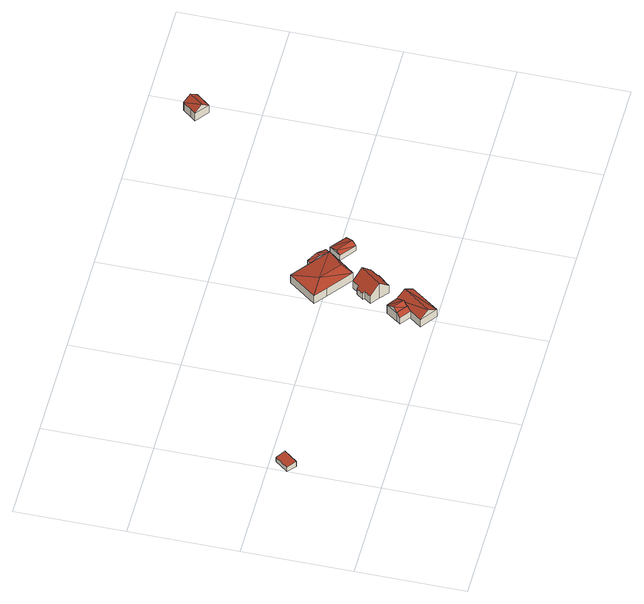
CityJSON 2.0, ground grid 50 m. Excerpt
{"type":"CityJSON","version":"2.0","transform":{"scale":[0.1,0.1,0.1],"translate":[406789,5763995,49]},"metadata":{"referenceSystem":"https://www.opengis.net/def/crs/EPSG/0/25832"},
"CityObjects":{
"building1":{"type":"Building","attributes":{"Gemeindeschluessel":"05515000","Geometrietyp2DReferenz":"3000","function":"51009_1610","roofType":"2100","measuredHeight":3.15},"geometry":[{"type":"Solid","lod":"2","boundaries":[[[[0,1,2,3]],[[4,5,1,0]],[[6,7,5,4]],[[3,2,7,6]],[[4,0,3,6]],[[1,5,7,2]]]],"semantics":{"surfaces":[{"type":"WallSurface"},{"type":"RoofSurface"},{"type":"GroundSurface"}],"values":[[0,0,0,0,1,2]]}}]},
"building2":{"type":"Building","attributes":{"Gemeindeschluessel":"05515000","Geometrietyp2DReferenz":"3000","function":"51009_1610","roofType":"2100","measuredHeight":5.53},"geometry":[{"type":"Solid","lod":"2","boundaries":[[[[8,9,10,11]],[[12,13,9,8]],[[14,15,13,12]],[[11,10,15,14]],[[12,8,11,14]],[[9,13,15,10]]]],"semantics":{"surfaces":[{"type":"WallSurface"},{"type":"RoofSurface"},{"type":"GroundSurface"}],"values":[[0,0,0,0,1,2]]}}]},
"building3":{"type":"Building","attributes":{"Gemeindeschluessel":"05515000","Geometrietyp2DReferenz":"3000","function":"31001_1000"},"address":[{"country":"Germany","locality":"Münster","thoroughfareNumber":"117a","thoroughfareName":"Coermühle"}],"children":["building3-1","building3-2"]},
"building3-1":{"type":"BuildingPart","attributes":{"roofType":"3100","measuredHeight":7.3},"parents":["building3"],"geometry":[{"type":"Solid","lod":"2","boundaries":[[[[16,17,18,19,20]],[[21,22,23,24,25]],[[20,19,22,21]],[[16,26,25]],[[21,27,20]],[[26,16,20]],[[20,27,26]],[[25,26,27]],[[27,21,25]],[[18,23,22,19]],[[17,16,25,24]],[[23,18,17,24]]]],"semantics":{"surfaces":[{"type":"WallSurface"},{"type":"RoofSurface"},{"type":"GroundSurface"},{"type":"ClosureSurface"}],"values":[[0,0,0,0,0,1,1,1,1,2,0,3]]}}]},
"building3-2":{"type":"BuildingPart","attributes":{"roofType":"3100","measuredHeight":7.27},"parents":["building3"],"geometry":[{"type":"Solid","lod":"2","boundaries":[[[[28,29,30,31]],[[32,33,29,28]],[[24,23,33,32]],[[34,35,18,17]],[[36,37,35,34]],[[31,30,37,36]],[[36,38,31]],[[39,31,38]],[[38,34,39]],[[17,24,32,28,39,34]],[[36,34,38]],[[39,28,31]],[[29,33,23,18,35,37,30]],[[18,23,24,17]]]],"semantics":{"surfaces":[{"type":"WallSurface"},{"type":"RoofSurface"},{"type":"GroundSurface"},{"type":"ClosureSurface"}],"values":[[0,0,0,0,0,0,1,1,1,1,0,0,2,3]]}}]},
"building4":{"type":"Building","attributes":{"Gemeindeschluessel":"05515000","Geometrietyp2DReferenz":"3000","function":"31001_1000","roofType":"3100","measuredHeight":9.39},"address":[{"country":"Germany","locality":"Münster","thoroughfareNumber":"117","thoroughfareName":"Coermühle"}],"geometry":[{"type":"Solid","lod":"2","boundaries":[[[[40,41,42,43]],[[44,45,41,40]],[[46,47,45,44]],[[48,49,47,46]],[[50,51,49,48]],[[52,53,51,50]],[[54,55,53,52]],[[56,57,55,54]],[[58,59,57,56]],[[60,61,59,58]],[[62,63,61,60]],[[64,65,63,62]],[[66,67,65,64]],[[43,42,67,66]],[[60,58,56,54,52,50,48,62]],[[46,44,40,43,66,64,62,48]],[[41,45,47,49,51,53,55,57,59,61,63,65,67,42]]]],"semantics":{"surfaces":[{"type":"WallSurface"},{"type":"RoofSurface"},{"type":"GroundSurface"}],"values":[[0,0,0,0,0,0,0,0,0,0,0,0,0,0,1,1,2]]}}]},
"building5":{"type":"Building","attributes":{"Gemeindeschluessel":"05515000","Geometrietyp2DReferenz":"3000","function":"31001_2700"},"children":["building5-1","building5-2"]},
"building5-1":{"type":"BuildingPart","attributes":{"roofType":"3200","measuredHeight":6.18},"parents":["building5"],"geometry":[{"type":"Solid","lod":"2","boundaries":[[[[68,69,70,71,72]],[[73,74,69,68]],[[75,76,74,73]],[[77,78,76,75]],[[79,80,81,78,77]],[[72,82,68]],[[75,83,77]],[[83,82,72]],[[72,84,85,79,77,83]],[[68,82,83]],[[83,75,73,68]],[[70,69,74,76,78,81]],[[84,72,71]],[[80,79,85]],[[70,81,80,71]],[[80,85,84,71]]]],"semantics":{"surfaces":[{"type":"WallSurface"},{"type":"RoofSurface"},{"type":"GroundSurface"},{"type":"ClosureSurface"}],"values":[[0,0,0,0,0,1,1,1,1,1,1,2,0,0,3,3]]}}]},
"building5-2":{"type":"BuildingPart","attributes":{"roofType":"3100","measuredHeight":5.77},"parents":["building5"],"geometry":[{"type":"Solid","lod":"2","boundaries":[[[[86,87,81,80]],[[88,89,87,86]],[[71,70,89,88]],[[86,90,88]],[[91,90,86]],[[86,80,85,91]],[[71,88,90]],[[90,91,84,71]],[[87,89,70,81]],[[70,71,80,81]],[[91,85,84]],[[84,85,80,71]]]],"semantics":{"surfaces":[{"type":"WallSurface"},{"type":"RoofSurface"},{"type":"GroundSurface"},{"type":"ClosureSurface"}],"values":[[0,0,0,0,1,1,1,1,2,3,0,3]]}}]},
"building6":{"type":"Building","attributes":{"Gemeindeschluessel":"05515000","Geometrietyp2DReferenz":"3000","function":"31001_2460","roofType":"3100","measuredHeight":4.4},"geometry":[{"type":"Solid","lod":"2","boundaries":[[[[92,93,94,95]],[[96,97,93,92]],[[98,99,97,96]],[[95,94,99,98]],[[92,100,96]],[[98,101,95]],[[100,92,95]],[[95,101,100]],[[96,100,101]],[[101,98,96]],[[93,97,99,94]]]],"semantics":{"surfaces":[{"type":"WallSurface"},{"type":"RoofSurface"},{"type":"GroundSurface"}],"values":[[0,0,0,0,0,0,1,1,1,1,2]]}}]},
"building7":{"type":"Building","attributes":{"Gemeindeschluessel":"05515000","Geometrietyp2DReferenz":"3000","function":"31001_2700","roofType":"5000","measuredHeight":7.61},"geometry":[{"type":"Solid","lod":"2","boundaries":[[[[102,103,104,105]],[[106,107,103,102]],[[108,109,107,106]],[[110,111,109,108]],[[112,113,111,110]],[[105,104,113,112]],[[110,114,115,112]],[[115,114,108]],[[108,106,102,105,115]],[[112,115,105]],[[114,110,108]],[[103,107,109,111,113,104]]]],"semantics":{"surfaces":[{"type":"WallSurface"},{"type":"RoofSurface"},{"type":"GroundSurface"}],"values":[[0,0,0,0,0,0,1,1,1,0,0,2]]}}]}
},
"vertices":[
[89,445,41],[89,445,10],[49,476,10],[49,476,37],[42,385,41],[42,385,10],[2,417,37],[2,417,10],
[956,162,77],[956,162,22],[943,145,22],[943,145,61],[1003,127,77],[1003,127,22],[990,110,61],[990,110,22],
[1043,181,69],[1043,181,62],[1043,181,19],[996,215,19],[996,215,69],[956,162,69],[956,162,19],[1003,127,19],[1003,127,62],[1003,127,69],[1016,145,92],[969,180,92],
[950,57,62],[950,57,19],[1025,1,19],[1025,1,62],[990,110,62],[990,110,19],[1046,185,62],[1046,185,19],[1120,129,62],[1120,129,19],[1083,157,92],[987,29,92],
[1073,365,52],[1073,365,18],[1049,333,18],[1049,333,52],[1081,359,62],[1081,359,18],[1105,391,62],[1105,391,18],[1145,360,111],[1145,360,18],[1185,330,62],[1185,330,18],[1161,298,62],[1161,298,18],[1169,292,52],[1169,292,18],[1145,260,52],[1145,260,18],[1137,266,62],[1137,266,18],[1113,234,62],[1113,234,18],[1073,265,111],[1073,265,18],[1033,295,62],[1033,295,18],[1057,327,62],[1057,327,18],
[1150,400,62],[1150,400,15],[1247,528,15],[1247,528,59],[1247,528,62],[1036,487,62],[1036,487,15],[979,531,62],[979,531,15],[1075,658,62],[1075,658,15],[1164,591,62],[1164,591,59],[1164,591,15],[1174,458,77],[1078,531,77],[1237,535,62],[1174,583,62],
[1177,608,59],[1177,608,15],[1260,545,59],[1260,545,15],[1218,577,72],[1205,559,72],
[1362,480,44],[1362,480,15],[1290,535,15],[1290,535,44],[1322,429,44],[1322,429,15],[1251,483,44],[1251,483,15],[1336,447,59],[1264,501,59],
[1917,1296,62],[1917,1296,16],[1899,1274,16],[1899,1274,62],[1945,1331,62],[1945,1331,16],[1949,1337,62],[1949,1337,16],[2009,1290,62],[2009,1290,16],[1959,1227,62],[1959,1227,16],[1978,1314,92],[1928,1251,92]
]}
